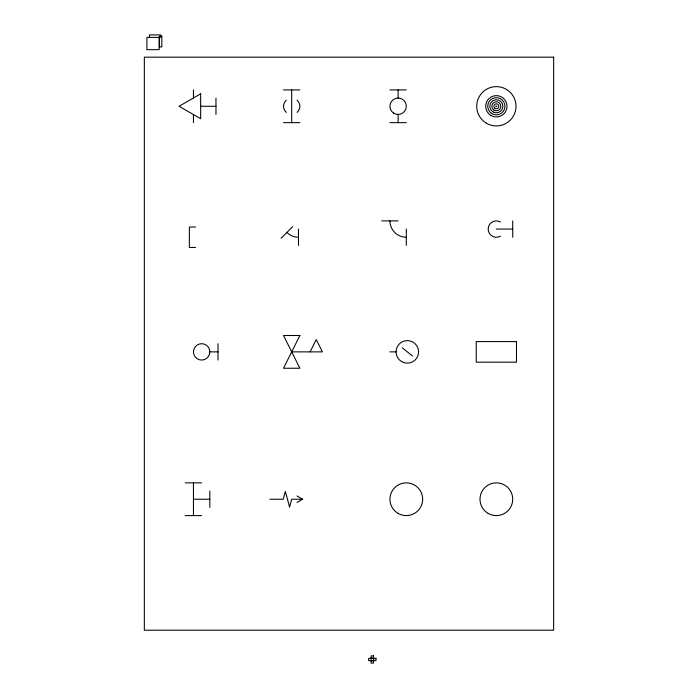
<?xml version="1.0" encoding="UTF-8"?>
<svg xmlns="http://www.w3.org/2000/svg" width="698" height="698" viewBox="0 0 698 698"><rect width="100%" height="100%" fill="white"/><g stroke="black" fill="none" stroke-linecap="round" stroke-linejoin="round"><path stroke-width="1.05" d="M310.113 351.871L316.255 339.594L322.397 351.871L291.694 351.871M281.111 238.254L292.689 226.676M296.964 502.499L302.635 499.227L296.964 495.955M283.51 89.911L299.878 89.911M389.929 89.911L406.306 89.911M200.658 106.279L215.97 106.279M283.51 122.656L299.878 122.656M389.929 122.656L406.306 122.656M381.745 220.891L398.122 220.891M195.501 227.033L189.367 227.033L189.367 247.493L195.501 247.493M496.357 229.075L512.725 229.075M209.828 351.871A8.184 8.184 0 0 0 197.551 344.786A8.184 8.184 0 0 0 197.551 358.964A8.184 8.184 0 0 0 209.828 351.871L218.02 351.871M389.929 351.871L396.071 351.871M185.275 482.85L201.643 482.85M193.459 499.227L209.828 499.227M269.89 499.227L283.222 499.227L285.342 491.322L289.574 507.132L291.694 499.227L302.635 499.227M185.275 515.604L201.643 515.604M371.1 658.188L373.509 658.188M371.1 660.797L373.509 660.797M402.214 347.779L412.448 355.963M512.725 220.891L512.725 237.259M406.306 229.075L406.306 245.452M398.122 89.911L398.122 98.095M398.122 114.463L398.122 122.656M373.552 658.336L373.552 660.648M298.474 229.075L298.474 245.452M291.694 89.911L291.694 122.656M218.02 343.686L218.02 360.055M215.97 98.095L215.97 114.463M209.828 491.043L209.828 507.411M193.459 89.911L193.459 97.973M193.459 114.585L193.459 122.656M193.459 482.85L193.459 515.604M159.188 37.387L159.188 49.663L146.903 49.663L146.903 37.387L160.61 37.352L160.61 34.9L149.477 34.9L149.477 37.352M500.449 236.168A8.184 8.184 0 0 1 488.172 229.075A8.184 8.184 0 0 1 500.449 221.99M406.306 237.259A16.377 16.377 0 0 1 389.929 220.891M298.474 237.259A16.377 16.377 0 0 1 286.904 232.469M297.112 100.137A8.184 8.184 0 0 1 297.112 112.422M286.285 112.422A8.184 8.184 0 0 1 286.285 100.137M495.946 106.253L496.758 106.34L495.955 106.192M299.878 335.502L283.51 368.247L299.878 368.247L283.51 335.502L299.878 335.502M200.658 93.82L179.072 106.279L200.658 118.747L200.658 93.82M161.831 36.13L159.38 36.13L159.38 46.879L161.831 46.879L161.831 36.13M553.662 57.166L144.338 57.166L144.338 630.207L553.662 630.207L553.662 57.166M516.476 341.575L476.228 341.575L476.228 362.166L516.476 362.166L516.476 341.575M373.509 655.884L371.1 655.884L371.1 663.1L373.509 663.1L373.509 655.884M375.969 658.336L368.64 658.336L368.64 660.648L375.969 660.648L375.969 658.336M488.172 513.405A16.377 16.377 0 0 0 512.725 499.227A16.377 16.377 0 0 0 488.172 485.049A16.377 16.377 0 0 0 488.172 513.405M398.122 513.405A16.377 16.377 0 0 0 422.674 499.227A16.377 16.377 0 0 0 398.122 485.049A16.377 16.377 0 0 0 398.122 513.405M401.699 361.616A11.255 11.255 0 0 0 418.582 351.871A11.255 11.255 0 0 0 401.699 342.125A11.255 11.255 0 0 0 401.699 361.616M494.978 108.312A2.452 2.452 0 0 0 498.808 106.454A2.452 2.452 0 0 0 495.283 104.072A2.452 2.452 0 0 0 494.978 108.312M494.105 110.179A4.502 4.502 0 0 0 500.859 106.279A4.502 4.502 0 0 0 494.105 102.379A4.502 4.502 0 0 0 494.105 110.179M493.076 111.95A6.552 6.552 0 0 0 502.9 106.279A6.552 6.552 0 0 0 493.076 100.608A6.552 6.552 0 0 0 493.076 111.95M491.54 113.399A8.594 8.594 0 0 0 504.924 106.89A8.594 8.594 0 0 0 492.596 98.549A8.594 8.594 0 0 0 491.54 113.399M491.034 115.502A10.645 10.645 0 0 0 507.001 106.279A10.645 10.645 0 0 0 491.034 97.066A10.645 10.645 0 0 0 491.034 115.502M486.532 123.293A19.649 19.649 0 0 0 516.005 106.279A19.649 19.649 0 0 0 486.532 89.265A19.649 19.649 0 0 0 486.532 123.293M393.532 113.059A8.184 8.184 0 0 0 406.28 106.864A8.184 8.184 0 0 0 394.545 98.915A8.184 8.184 0 0 0 393.532 113.059"/></g></svg>
